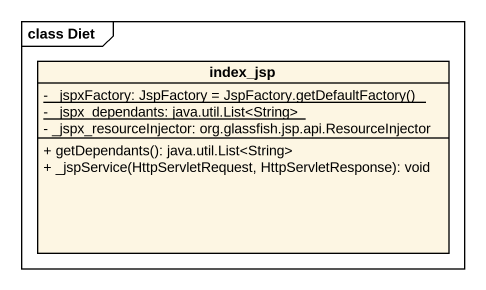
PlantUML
@startuml
mainframe class Diet
hide circle
hide empty members
skinparam classAttributeIconSize 0
class index_jsp {
  {static} {field} - _jspxFactory: JspFactory = JspFactory.getDefaultFactory()
  {static} - _jspx_dependants: java.util.List<String>
  - _jspx_resourceInjector: org.glassfish.jsp.api.ResourceInjector
  + getDependants(): java.util.List<String>
  + _jspService(HttpServletRequest, HttpServletResponse): void
}
@enduml
